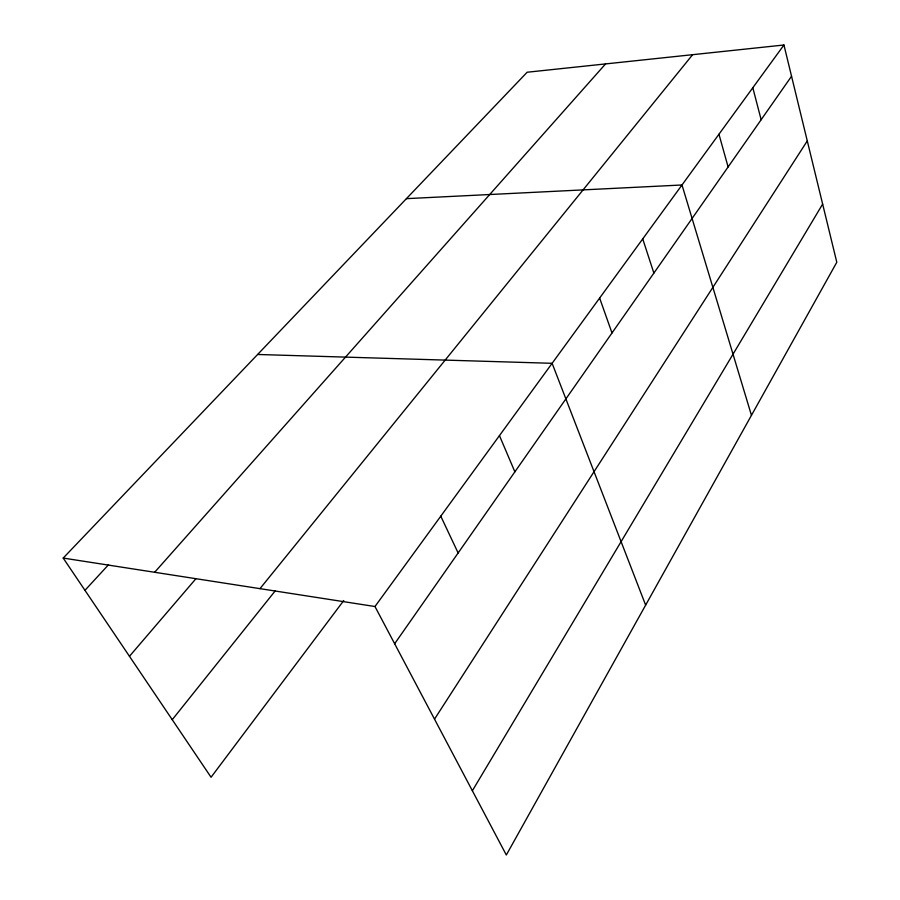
<?xml version="1.0" encoding="UTF-8"?>
<svg xmlns="http://www.w3.org/2000/svg" width="900" height="900" viewBox="0 0 900 900"><rect width="100%" height="100%" fill="white"/><g stroke="black" fill="none" stroke-linecap="round" stroke-linejoin="round"><path stroke-width="1.35" d="M472.365 790.751L822.645 204.086M434.509 719.145L807.278 140.929M394.65 643.736L791.55 76.252M374.974 606.521L783.945 45L836.798 262.249L506.329 855L374.974 606.521L63.203 558.067L527.141 72.236L783.945 45M343.721 600.581L211.061 777.251L63.203 558.067M172.237 719.707L275.299 590.771M259.976 588.656L692.629 54.686M129.465 656.291L195.919 578.722M154.654 572.288L605.565 63.911M84.96 590.321L108.574 564.694M406.429 198.653L681.998 184.984L751.455 415.327M257.625 354.476L552.116 363.308L645.637 605.115M440.775 516.184L458.134 552.971M499.455 435.611L514.879 471.848M599.636 298.069L612 332.978M642.735 238.894L653.873 273.094M718.954 134.235L728.111 166.961M752.816 87.739L761.141 119.722"/></g></svg>
